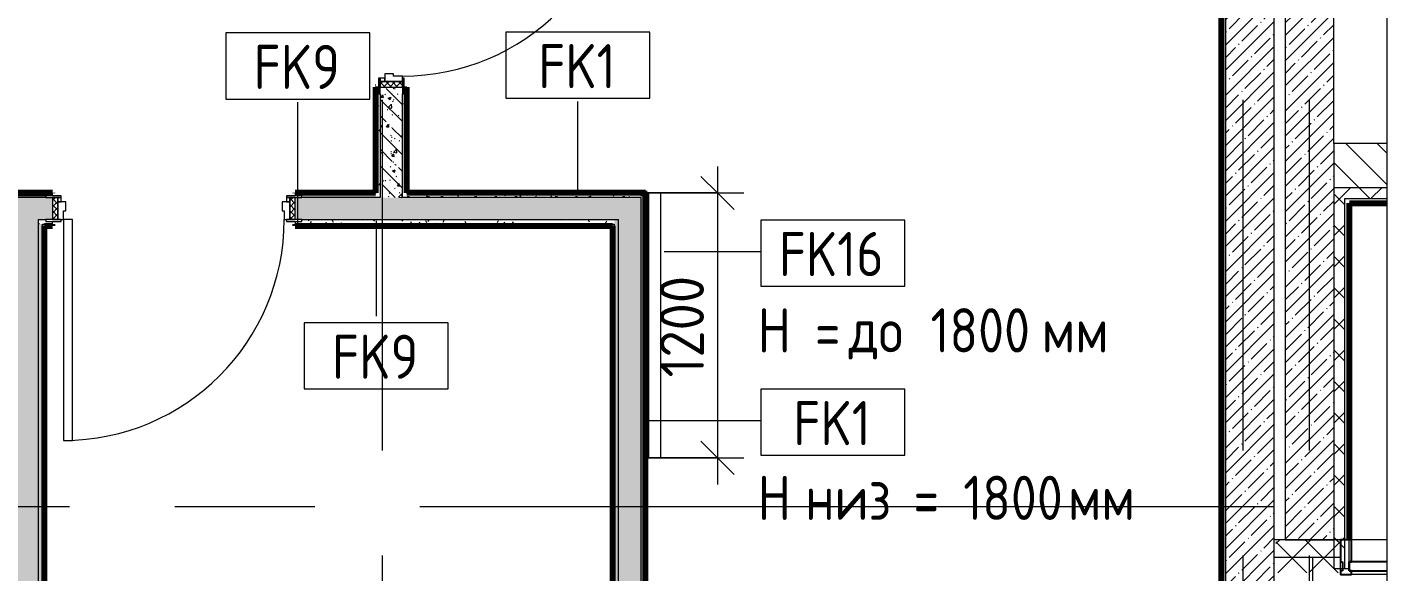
# Model space of a CAD drawing. Header units: millimetres. Extents: x 35144 to 233944, y -8553 to 29000.
# Drawn here: x 79050 to 85210, y 7505 to 9972 of the extents above; entities that cross this region are included whole.
import ezdxf

# ---------------------------------------------------------------- set-up
doc = ezdxf.new("R2010")
doc.units = ezdxf.units.MM
doc.linetypes.add('Осевая', pattern=[3175, 635, -476.25, 1587.5, -476.25])
for name, color, linetype, lineweight in [('A-ANNO-DIMS', 7, 'Continuous', 9), ('A-ANNO-DIMS-100', 7, 'Continuous', 9), ('A-DETL-2', 7, 'Continuous', 13), ('A-DETL-GENF', 7, 'Continuous', 9), ('A-DOOR', 7, 'Continuous', 9), ('A-DOOR-1', 7, 'Continuous', 13), ('A-DOOR-FRAM', 7, 'Continuous', 13), ('A-DOOR-FRAM-1', 7, 'Continuous', 9), ('A-GLAZ-CURT', 7, 'Continuous', 9), ('A-GLAZ-CURT-1', 7, 'Continuous', 25), ('A-GLAZ-CWMG', 7, 'Continuous', 9), ('A-GLAZ-CWMG-1', 7, 'Continuous', 25), ('A-WALL', 7, 'Continuous', 9), ('A-WALL-IDEN', 7, 'Continuous', 9), ('I-WALL', 7, 'Continuous', 9), ('Оси', 7, 'Continuous', 9), ('Оси-2', 7, 'Осевая', 9)]:
    doc.layers.add(name, color=color, linetype=linetype, lineweight=lineweight)
for name, color, linetype, lineweight, true_color in [('A-WALL-1', 7, 'Continuous', 9, 0xc0c0c0), ('A-WALL-3', 7, 'Continuous', 9, 0xff80c0), ('A-WALL-4', 7, 'Continuous', 9, 0x73b588), ('G-ANNO-TEXT-1', 7, 'Continuous', 9, 0x3c3c3c), ('I-WALL-1', 7, 'Continuous', 9, 0x73b588), ('I-WALL-17', 1, 'Continuous', 53, 0xff0000), ('I-WALL-3', 1, 'Continuous', 9, 0xff0000), ('I-WALL-6', 7, 'Continuous', 9, 0xc0c0c0), ('I-WALL-8', 7, 'Continuous', 80, 0xff80c0), ('I-WALL-9', 7, 'Continuous', 80, 0x73b588), ('S-WALL-ANLY', 7, 'Continuous', 13, 0x008040), ('S-WALL-ANLY-1', 7, 'Continuous', 5, 0x008040)]:
    doc.layers.add(name, color=color, linetype=linetype, lineweight=lineweight, true_color=true_color)
doc.styles.add('GOST Common', font='GOST_Common.ttf', dxfattribs={"width": 0.9, "height": 200})
doc.styles.add('ISOCPEUR_1', font='isocpeur.ttf', dxfattribs={"width": 0.9, "height": 200})
doc.dimstyles.new('ISO-2_0_0_9К_Средний_округл2', dxfattribs={"dimscale": 304.8, "dimtxt": 199.196235, "dimasz": 0.492126, "dimexe": 0.393701, "dimexo": 0, "dimgap": 0, "dimtad": 1, "dimdec": 0, "dimrnd": 10, "dimzin": 0, "dimdsep": 46, "dimtxsty": 'ISOCPEUR_1', "dimblk1": 'OBLIQUE', "dimblk2": 'OBLIQUE', "dimsah": 1, "dimcen": 0.09, "dimdle": 0.393701, "dimazin": 0, "dimtfac": 1, "dimtdec": 4, "dimtix": 1, "dimtmove": 0, "dimatfit": 3, "dimfxl": 1, "dimtvp": 1, "dimtolj": 1, "dimtzin": 0, "dimarcsym": 2})
pattern_1 = [(45, (0, 0), (-57.02463, 57.02463), []), (45, (57.025, 0), (-57.02463, 57.02463), [100.806, -20.161, 3.353, -16.808])]
pattern_2 = [(135, (0, 0), (-75.43415, -75.43415), [106.68, -17.78, 3.556, -17.78]), (135, (0, 75.39), (-75.43415, -75.43415), []), (50, (0, 0), (127.52922, -11.15758), [13.335, -146.685]), (355, (0, 0), (-24.66966, 133.74002), [10.668, -117.348]), (100.451, (10.63, -0.93), (102.85973, 122.58178), [11.333, -124.663]), (46.184, (0, 35.56), (189.75516, -29.43036), [20.002, -220.027]), (96.636, (15.81, 33.1), (166.1822, 173.1996), [17, -186.995]), (351.184, (0, 35.56), (166.18393, 173.19757), [16.002, -176.022]), (21, (17.78, 26.67), (106.13027, -71.58603), [13.335, -146.685]), (326, (17.78, 26.67), (43.26188, 128.93175), [10.668, -117.348]), (71.451, (26.62, 20.7), (149.39198, 57.34505), [11.333, -124.663]), (37.5, (0, 0), (2.162228, 59.188357), [3.353, -112.573, 3.353, -115.773, -117.793]), (37.5, (0, 0), (2.162228, 59.188357), [-235.052, 3.353, -114.44]), (7.5, (0, 0), (46.773857, 70.12615), [3.353, -64.567, 3.353, -109.906, -44.894]), (7.5, (0, 0), (46.773857, 70.12615), [-181.178, 3.353, -41.542]), (327.5, (-39.65, 0), (94.91367, -4.010093), [3.353, -41.097, 3.353, -135.331, -184.023]), (327.5, (-39.65, 0), (94.91367, -4.010093), [-183.134, 3.353, -180.67]), (317.5, (-57.43, 0), (103.69057, 17.79882), [3.353, -54.432, 3.353, -88.748, -130.683]), (317.5, (-57.43, 0), (103.69057, 17.79882), [-149.885, 3.353, -127.33])]
pattern_3 = [(135, (1751.41, 114.685), (-14.14214, -14.14214), []), (225, (1751.41, 114.685), (14.14214, -14.14214), [])]
pattern_4 = [(45, (-371.384, 114.685), (-14.1421, 14.1421), []), (135, (-371.384, 114.685), (-14.1421, -14.1421), [])]
pattern_5 = [(45, (0, 0), (-70.71068, 70.71068), []), (135, (0, 0), (-70.71068, -70.71068), [])]
pattern_6 = [(0, (0, 0), (121.92, 30.48), [10.058, -81.382, 10.058, -81.382, -487.68]), (0, (0, 0), (121.92, 30.48), [-182.88, 10.058, -172.822, 10.058, -81.382, -213.36]), (0, (0, 0), (121.92, 30.48), [-457.2, 10.058, -50.902, 10.058, -142.342]), (120, (45.72, 15.24), (-87.356454, 90.345817), [10.058, -81.382, 10.058, -81.382, -487.68]), (120, (45.72, 15.24), (-87.356454, 90.345817), [-182.88, 10.058, -172.822, 10.058, -81.382, -213.36]), (120, (45.72, 15.24), (-87.356454, 90.345817), [-457.2, 10.058, -50.902, 10.058, -142.342]), (240, (60.96, 76.2), (-34.563546, -120.825817), [10.058, -81.382, 10.058, -81.382, -487.68]), (240, (60.96, 76.2), (-34.563546, -120.825817), [-182.88, 10.058, -172.822, 10.058, -81.382, -213.36]), (240, (60.96, 76.2), (-34.563546, -120.825817), [-457.2, 10.058, -50.902, 10.058, -142.342])]

# ---------------------------------------------------------------- blocks, each defined once
blk = doc.blocks.new('110_Дверь_СКБ_1Ст_Внутренняя1 - Д-4 _л_ 1100x2100h_су мгн-33293497-План отделки стен 1 этажа в осях 17-23')
at = {"layer": 'A-DOOR'}
h = blk.add_hatch(dxfattribs=at)
h.set_pattern_fill('FP_26', color=256, style=0, pattern_type=2)
h.set_pattern_definition(pattern_3)
h.paths.add_polyline_path([(537.5, 50), (537.5, -50), (562.5, -50), (562.5, 50)])
at = {"layer": 'A-DOOR-FRAM-1'}
h = blk.add_hatch(dxfattribs=at)
h.set_pattern_fill('FP_27', color=256, style=0, pattern_type=2)
h.set_pattern_definition(pattern_4)
h.paths.add_polyline_path([(-512.5, 50), (-537.5, 50), (-537.5, -50), (-512.5, -50)])
at = {"layer": 'A-DOOR'}
blk.add_arc((512.5, 50), 1000, 90, 180, dxfattribs=at)
at = {"layer": 'A-DOOR-1'}
for p, q in [((512.5, 1050), (472.5, 1050)), ((472.5, 1050), (472.5, 50)), ((512.5, 50), (512.5, 1050)), ((472.5, 50), (512.5, 50))]:
    blk.add_line(p, q, dxfattribs=at)
at = {"layer": 'A-DOOR-FRAM'}
for p, q in [((-497.5, 58), (-567.5, 58)), ((-567.5, 58), (-567.5, 50)), ((-567.5, 50), (-497.5, 50)), ((-512.5, 50), (-537.5, 50)), ((-537.5, 50), (-537.5, -50)), ((-487.5, 50), (-512.5, 50)), ((-512.5, 50), (-512.5, -30)), ((-512.5, -50), (-512.5, 50)), ((-497.5, 50), (-512.5, 50)), ((-512.5, 50), (-512.5, 49)), ((-512.5, 49), (-497.5, 49)), ((-497.5, 50), (-497.5, 58)), ((-497.5, 49), (-497.5, 50)), ((-487.5, 10), (-487.5, 50)), ((-477.5, 10), (-487.5, 10)), ((-477.5, -30), (-477.5, 10)), ((512.5, 10), (502.5, 10)), ((502.5, 10), (502.5, -30)), ((512.5, 50), (512.5, 10)), ((537.5, 50), (512.5, 50)), ((592.5, 58), (522.5, 58)), ((522.5, 58), (522.5, 50)), ((537.5, 50), (522.5, 50)), ((522.5, 50), (522.5, 49)), ((522.5, 50), (592.5, 50)), ((522.5, 49), (537.5, 49)), ((537.5, -30), (537.5, 50)), ((562.5, 50), (537.5, 50)), ((537.5, 50), (537.5, -50)), ((537.5, 49), (537.5, 50)), ((562.5, -50), (562.5, 50)), ((592.5, 50), (592.5, 58)), ((-497.5, -50), (-567.5, -50)), ((-567.5, -50), (-567.5, -58)), ((-567.5, -58), (-497.5, -58)), ((-537.5, -50), (-512.5, -50)), ((-512.5, -30), (-477.5, -30)), ((-497.5, -30), (-512.5, -30)), ((-512.5, -30), (-512.5, -50)), ((-512.5, -50), (-497.5, -50)), ((-497.5, -50), (-497.5, -30)), ((-497.5, -58), (-497.5, -50)), ((502.5, -30), (537.5, -30)), ((537.5, -30), (522.5, -30)), ((522.5, -30), (522.5, -50)), ((522.5, -50), (537.5, -50)), ((592.5, -50), (522.5, -50)), ((522.5, -50), (522.5, -58)), ((522.5, -58), (592.5, -58)), ((537.5, -50), (537.5, -30)), ((537.5, -50), (562.5, -50)), ((592.5, -58), (592.5, -50))]:
    blk.add_line(p, q, dxfattribs=at)
blk = doc.blocks.new('Системная панель - Стекло - 40мм-24251897-План отделки стен 1 этажа в осях 17-23')
at = {"layer": 'A-GLAZ-CURT'}
h = blk.add_hatch(dxfattribs=at)
h.set_pattern_fill('FP_54', color=256, style=0, pattern_type=2)
h.set_pattern_definition([(45, (-85497.5, -7410), (-282.8427, 282.8427), [200, -600]), (45, (-85697.5, -7510), (-282.8427, 282.8427), [600, -200]), (45, (-85297.5, -7610), (-282.8427, 282.8427), [200, -600])])
h.paths.add_polyline_path([(-357.5, 0), (-187.5, 0), (-187.5, 40), (-357.5, 40)])
at = {"layer": 'A-GLAZ-CURT-1'}
for p, q in [((-187.5, 40), (-357.5, 40)), ((-357.5, 40), (-357.5, 0)), ((-357.5, 0), (-187.5, 0))]:
    blk.add_line(p, q, dxfattribs=at)
blk = doc.blocks.new('Прямоугольный импост - Импост структурный с накладкой - 160мм-24251894-План отделки стен 1 этажа в осях 17-23')
at = {"layer": 'A-GLAZ-CWMG'}
for p, q in [((85210, 7650), (85050, 7650)), ((85210, 7493), (85050, 7493))]:
    blk.add_line(p, q, dxfattribs=at)
blk = doc.blocks.new('Прямоугольный импост - Импост структурный с накладкой - 160мм-22875598-План отделки стен 1 этажа в осях 17-23')
at = {"layer": 'A-GLAZ-CWMG-1'}
for p, q in [((0, 17), (-50, 17)), ((-50, 17), (-50, 0)), ((-50, 0), (-40, 0)), ((-40, 0), (-40, -40)), ((-10, -40), (-10, 0)), ((-10, 0), (0, 0)), ((0, 0), (0, 17)), ((-40, -40), (-50, -40)), ((-50, -40), (-50, -140)), ((0, -40), (-10, -40)), ((0, -140), (0, -40)), ((-50, -140), (0, -140))]:
    blk.add_line(p, q, dxfattribs=at)
blk = doc.blocks.new('110_Дверь_СКБ_1Ст_Внутренняя1 - Д-4 _п_ 1100x2100h_су мгн 2-33304581-План отделки стен 1 этажа в осях 17-23')
at = {"layer": 'A-DOOR'}
h = blk.add_hatch(dxfattribs=at)
h.set_pattern_fill('FP_26', color=256, style=0, pattern_type=2)
h.set_pattern_definition(pattern_3)
h.paths.add_polyline_path([(537.5, 50), (537.5, -50), (562.5, -50), (562.5, 50)])
at = {"layer": 'A-DOOR-FRAM-1'}
h = blk.add_hatch(dxfattribs=at)
h.set_pattern_fill('FP_27', color=256, style=0, pattern_type=2)
h.set_pattern_definition(pattern_4)
h.paths.add_polyline_path([(-512.5, 50), (-537.5, 50), (-537.5, -50), (-512.5, -50)])
at = {"layer": 'A-DOOR'}
blk.add_arc((-487.5, 50), 1000, 360, 90, dxfattribs=at)
at = {"layer": 'A-DOOR-1'}
for p, q in [((-487.5, 1050), (-487.5, 50)), ((-447.5, 1050), (-487.5, 1050)), ((-447.5, 50), (-447.5, 1050)), ((-487.5, 50), (-447.5, 50))]:
    blk.add_line(p, q, dxfattribs=at)
at = {"layer": 'A-DOOR-FRAM'}
for p, q in [((-497.5, 58), (-567.5, 58)), ((-567.5, 58), (-567.5, 50)), ((-567.5, 50), (-497.5, 50)), ((-512.5, 50), (-537.5, 50)), ((-537.5, 50), (-537.5, -50)), ((-487.5, 50), (-512.5, 50)), ((-512.5, 50), (-512.5, -30)), ((-512.5, -50), (-512.5, 50)), ((-497.5, 50), (-512.5, 50)), ((-512.5, 50), (-512.5, 49)), ((-512.5, 49), (-497.5, 49)), ((-497.5, 50), (-497.5, 58)), ((-497.5, 49), (-497.5, 50)), ((-487.5, 10), (-487.5, 50)), ((-477.5, 10), (-487.5, 10)), ((-477.5, -30), (-477.5, 10)), ((512.5, 10), (502.5, 10)), ((502.5, 10), (502.5, -30)), ((512.5, 50), (512.5, 10)), ((537.5, 50), (512.5, 50)), ((592.5, 58), (522.5, 58)), ((522.5, 58), (522.5, 50)), ((537.5, 50), (522.5, 50)), ((522.5, 50), (522.5, 49)), ((522.5, 50), (592.5, 50)), ((522.5, 49), (537.5, 49)), ((537.5, -30), (537.5, 50)), ((562.5, 50), (537.5, 50)), ((537.5, 50), (537.5, -50)), ((537.5, 49), (537.5, 50)), ((562.5, -50), (562.5, 50)), ((592.5, 50), (592.5, 58)), ((-497.5, -50), (-567.5, -50)), ((-567.5, -50), (-567.5, -58)), ((-567.5, -58), (-497.5, -58)), ((-537.5, -50), (-512.5, -50)), ((-512.5, -30), (-477.5, -30)), ((-497.5, -30), (-512.5, -30)), ((-512.5, -30), (-512.5, -50)), ((-512.5, -50), (-497.5, -50)), ((-497.5, -50), (-497.5, -30)), ((-497.5, -58), (-497.5, -50)), ((502.5, -30), (537.5, -30)), ((537.5, -30), (522.5, -30)), ((522.5, -30), (522.5, -50)), ((522.5, -50), (537.5, -50)), ((592.5, -50), (522.5, -50)), ((522.5, -50), (522.5, -58)), ((522.5, -58), (592.5, -58)), ((537.5, -50), (537.5, -30)), ((537.5, -50), (562.5, -50)), ((592.5, -58), (592.5, -50))]:
    blk.add_line(p, q, dxfattribs=at)
blk = doc.blocks.new('DET_L_Линия разрыва - М100-32978526-План отделки стен 1 этажа в осях 17-23')
at = {"layer": 'A-DETL-GENF'}
blk.add_line((11739.9, 0), (0, 0), dxfattribs=at)
blk = doc.blocks.new('М_стена_0001 - Типоразмер_без рамки-25382661-План отделки стен 1 этажа в осях 17-23')
at = {"layer": 'A-WALL-IDEN'}
for p, q in [((3.258, 1.523), (-3.273, 1.523)), ((-3.273, 1.523), (-3.273, -1.477)), ((3.258, -1.477), (3.258, 1.523)), ((-3.273, -1.477), (3.258, -1.477))]:
    blk.add_line(p, q, dxfattribs=at)
blk = doc.blocks.new('DIMBLOCK38-План отделки стен 1 этажа в осях 17-23')
at = {"layer": 'A-ANNO-DIMS-100'}
for p, q in [((82177.8, 9341), (82177.8, 7901)), ((81859, 9221), (82297.8, 9221)), ((82177.8, 9221), (81859, 9221)), ((81859, 8021), (82297.8, 8021)), ((82177.8, 8021), (81859, 8021))]:
    blk.add_line(p, q, dxfattribs=at)
at = {"layer": 'A-ANNO-DIMS-100', "lineweight": 20}
for p, q in [((82177.8, 9221), (82102.8, 9296)), ((82177.8, 9221), (82252.8, 9146)), ((82177.8, 8021), (82102.8, 8096)), ((82177.8, 8021), (82252.8, 7946))]:
    blk.add_line(p, q, dxfattribs=at)
at = {"layer": 'A-ANNO-DIMS-100', "color": 0, "insert": (81916.5, 8385.4), "char_height": 200, "width": 565.411, "attachment_point": 1, "rotation": 90, "line_spacing_factor": 1.149209, "style": 'ISOCPEUR_1'}
blk.add_mtext('1200', dxfattribs=at)
blk = doc.blocks.new('_Oblique')
at = {"color": 0, "linetype": 'ByBlock', "lineweight": -2}
blk.add_line((-0.5, -0.5), (0.5, 0.5), dxfattribs=at)

msp = doc.modelspace()

# ---------------------------------------------------------------- hatches: boundary and pattern name
at = {"layer": 'A-WALL'}
h = msp.add_hatch(dxfattribs=at)
h.set_pattern_fill('FP_17', color=256, style=0, pattern_type=2)
h.set_pattern_definition(pattern_5)
h.paths.add_polyline_path([(84850, 7500), (85000, 7500), (85000, 7650), (84708, 7650), (84708, 7500), (84800, 7500)])
at = {"layer": 'I-WALL'}
h = msp.add_hatch(dxfattribs=at)
h.set_pattern_fill('FP_1', color=256, style=0, pattern_type=2)
h.set_pattern_definition(pattern_1)
h.paths.add_polyline_path([(84970, 7650), (84970, 11550), (84750, 11550), (84750, 7650)])
h = msp.add_hatch(dxfattribs=at)
h.set_pattern_fill('FP_80', color=256, style=0, pattern_type=2)
h.set_pattern_definition(pattern_6)
h.paths.add_polyline_path([(80650, 9200), (80650, 9670), (80642, 9670), (80642, 9700), (80630, 9700), (80630, 9200)])
h.paths.add_polyline_path([(80630, 10800), (80642, 10800), (80642, 10830), (80650, 10830), (80650, 10880), (80630, 10880), (80630, 10867)])
h = msp.add_hatch(dxfattribs=at)
h.set_pattern_fill('FP_20', color=256, style=0, pattern_type=2)
h.set_pattern_definition(pattern_2)
h.paths.add_polyline_path([(80650, 9200), (80750, 9200), (80750, 9700), (80650, 9700), (80650, 9280.1)])
h.paths.add_polyline_path([(80750, 10800), (80750, 10900), (80650, 10900), (80650, 10800)])
h = msp.add_hatch(dxfattribs=at)
h.set_pattern_fill('FP_80', color=256, style=0, pattern_type=2)
h.set_pattern_definition(pattern_6)
h.paths.add_polyline_path([(80770, 9200), (80770, 9700), (80758, 9700), (80758, 9670), (80750, 9670), (80750, 9200)])
h.paths.add_polyline_path([(80758, 10800), (80770, 10800), (80770, 10900), (80750, 10900), (80750, 10830), (80758, 10830)])
h = msp.add_hatch(dxfattribs=at)
h.set_pattern_fill('FP_80', color=256, style=0, pattern_type=2)
h.set_pattern_definition(pattern_6)
h.paths.add_polyline_path([(84480, 4050), (84480, 10880), (84460, 10879), (84460, 4050)])
h = msp.add_hatch(dxfattribs=at)
h.set_pattern_fill('FP_1', color=256, style=0, pattern_type=2)
h.set_pattern_definition(pattern_1)
h.paths.add_polyline_path([(84700, 4050), (84700, 10900), (84480, 10900), (84480, 4050)])
h = msp.add_hatch(dxfattribs=at)
h.set_pattern_fill('FP_21', color=256, style=0, pattern_type=2)
h.set_pattern_definition([(135, (0, 0), (-70.71068, -70.71068), [])])
h.paths.add_polyline_path([(84970, 9245), (85210, 9245), (85210, 9445), (84970, 9445), (84970, 9280.1)])
h = msp.add_hatch(dxfattribs=at)
h.set_pattern_fill('FP_17', color=256, style=0, pattern_type=2)
h.set_pattern_definition(pattern_5)
h.paths.add_polyline_path([(85020, 9195), (85210, 9195), (85210, 9245), (84970, 9245), (84970, 9195)])
h = msp.add_hatch(dxfattribs=at)
h.set_pattern_fill('FP_20', color=256, style=0, pattern_type=2)
h.set_pattern_definition(pattern_2)
h.paths.add_polyline_path([(81730, 9100), (81830, 9100), (81830, 9200), (80265, 9200), (80265, 9100), (80295, 9100)])
h.paths.add_polyline_path([(75950, 9100), (75980, 9100), (75980, 9200), (75700, 9200), (75700, 9100), (75720, 9100)])
h.paths.add_polyline_path([(76930, 9100), (77758, 9100), (77758, 9200), (76930, 9200)])
h.paths.add_polyline_path([(79165, 9100), (79165, 9200), (78858, 9200), (78858, 9100), (79135, 9100)])
h = msp.add_hatch(dxfattribs=at)
h.set_pattern_fill('FP_80', color=256, style=0, pattern_type=2)
h.set_pattern_definition(pattern_6)
h.paths.add_polyline_path([(77728, 9200), (77728, 9208), (77758, 9208), (77758, 9220), (76930, 9220), (76930, 9208), (76960, 9208), (76960, 9200), (77610.7, 9200)])
h.paths.add_polyline_path([(80630, 9200), (80630, 9220), (80265, 9220), (80265, 9208), (80295, 9208), (80295, 9200)])
h.paths.add_polyline_path([(79135, 9200), (79135, 9208), (79165, 9208), (79165, 9220), (78858, 9220), (78858, 9208), (78888, 9208), (78888, 9200)])
h.paths.add_polyline_path([(75950, 9200), (75950, 9208), (75980, 9208), (75980, 9220), (75710, 9220), (75710, 9200)])
h = msp.add_hatch(dxfattribs=at)
h.set_pattern_fill('FP_80', color=256, style=0, pattern_type=2)
h.set_pattern_definition(pattern_6)
h.paths.add_polyline_path([(80770, 9200), (81830, 9200), (81830, 9220), (80770, 9220)])
h = msp.add_hatch(dxfattribs=at)
h.set_pattern_fill('FP_80', color=256, style=0, pattern_type=2)
h.set_pattern_definition(pattern_6)
h.paths.add_polyline_path([(81850, 3790), (81850, 9220), (81830, 9220), (81830, 3790)])
h = msp.add_hatch(dxfattribs=at)
h.set_pattern_fill('FP_17', color=256, style=0, pattern_type=2)
h.set_pattern_definition(pattern_5)
h.paths.add_polyline_path([(85020, 7520), (85020, 9195), (84970, 9195), (84970, 7520)])
h = msp.add_hatch(dxfattribs=at)
h.set_pattern_fill('FP_20', color=256, style=0, pattern_type=2)
h.set_pattern_definition(pattern_2)
h.paths.add_polyline_path([(79100.5, 3750), (79100.5, 9100), (79000.5, 9100), (79000.5, 3750)])
h = msp.add_hatch(dxfattribs=at)
h.set_pattern_fill('FP_80', color=256, style=0, pattern_type=2)
h.set_pattern_definition(pattern_6)
h.paths.add_polyline_path([(79165, 9080), (79165, 9092), (79135, 9092), (79135, 9100), (79100.5, 9100), (79100.5, 9080), (79135, 9080)])
h.paths.add_polyline_path([(81710, 9080), (81710, 9100), (80295, 9099.6), (80295, 9092), (80265, 9092), (80265, 9080), (81689.1, 9080)])
h = msp.add_hatch(dxfattribs=at)
h.set_pattern_fill('FP_80', color=256, style=0, pattern_type=2)
h.set_pattern_definition(pattern_6)
h.paths.add_polyline_path([(79100.5, 3790), (79120.5, 3790), (79120.5, 9080), (79100.5, 9080), (79100.5, 4759.1)])
h = msp.add_hatch(dxfattribs=at)
h.set_pattern_fill('FP_80', color=256, style=0, pattern_type=2)
h.set_pattern_definition(pattern_6)
h.paths.add_polyline_path([(81710, 4155.5), (81730, 4155.5), (81730, 9100), (81710, 9100), (81710, 4193.9)])
h = msp.add_hatch(dxfattribs=at)
h.set_pattern_fill('FP_20', color=256, style=0, pattern_type=2)
h.set_pattern_definition(pattern_2)
h.paths.add_polyline_path([(81830, 3750), (81830, 9100), (81730, 9100), (81730, 3750)])
at = {"layer": 'I-WALL-1'}
h = msp.add_hatch(color=256, dxfattribs=at)
h.paths.add_polyline_path([(81702, 9072), (81710, 9072), (81710, 9080), (80265, 9080), (80265, 9072), (81689.1, 9072)])
h.paths.add_polyline_path([(79120.5, 9072), (79165, 9072), (79165, 9080), (79120.5, 9080)])
for points in [[(79128.5, 3790), (79128.5, 9072), (79120.5, 9072), (79120.5, 3790)], [(81702, 4150), (81710, 4150), (81710, 9072), (81702, 9072), (81702, 4158)]]:
    msp.add_hatch(color=256, dxfattribs=at).paths.add_polyline_path(points)
at = {"layer": 'I-WALL-3'}
msp.add_hatch(color=256, dxfattribs=at).paths.add_polyline_path([(81859, 8021), (81859, 9221), (81851, 9221), (81851, 8021)])

# ---------------------------------------------------------------- linework, layer by layer
at = {"layer": 'A-DETL-2'}
msp.add_line((81919, 9221), (81919, 8021), dxfattribs=at)
at = {"layer": 'A-WALL'}
for p, q in [((80770, 9220), (80770, 9700)), ((84970, 9445), (84970, 9245)), ((80630, 9220), (80265, 9220)), ((80630, 9221), (80630, 9220)), ((80771, 9220), (80770, 9220)), ((85020, 9195), (85210, 9195)), ((85020, 7520), (85020, 9195)), ((85040, 9175), (85210, 9175)), ((85040, 9174), (85040, 9175)), ((79120.5, 9080), (79165, 9080)), ((79120.5, 9072), (79120.5, 9080)), ((80265, 9080), (81710, 9080)), ((81710, 9080), (81710, 9072))]:
    msp.add_line(p, q, dxfattribs=at)
at = {"layer": 'A-WALL-1'}
for p, q in [((85000, 7650), (84700, 7650)), ((85000, 7492), (85000, 7650))]:
    msp.add_line(p, q, dxfattribs=at)
at = {"layer": 'A-WALL-3'}
for p, q in [((84460, 4070), (84460, 10879)), ((80630, 9221), (80630, 9700)), ((80771, 9220), (81830, 9220)), ((81850, 9220), (81850, 3791)), ((85040, 9174), (85040, 7650))]:
    msp.add_line(p, q, dxfattribs=at)
at = {"layer": 'A-WALL-4'}
for p, q in [((79120.5, 9072), (79120.5, 3790)), ((81710, 4155.5), (81710, 9072))]:
    msp.add_line(p, q, dxfattribs=at)
at = {"layer": 'A-WALL-IDEN'}
for p, q in [((80276.5, 9076), (80276.5, 9632.2)), ((81545, 9220.5), (81545, 9635.7)), ((80631.6, 9095), (80631.6, 8663.4)), ((81936.9, 8956.4), (82373.6, 8956.4)), ((81865.7, 8190.7), (82374.1, 8190.7))]:
    msp.add_line(p, q, dxfattribs=at)
at = {"layer": 'I-WALL-17'}
for p, q in [((81859, 9221), (81851, 9221)), ((81859, 9221), (81859, 8021)), ((81859, 8021), (81851, 8021))]:
    msp.add_line(p, q, dxfattribs=at)
at = {"layer": 'I-WALL-6'}
for p, q in [((84750, 11550), (84750, 7650)), ((84480, 4050), (84480, 10900)), ((84700, 4050), (84700, 10900)), ((84970, 9445), (84970, 10400)), ((80642, 9700), (80630, 9700)), ((80770, 9700), (80758, 9700)), ((80650, 9670), (80650, 9200)), ((80750, 9200), (80750, 9670)), ((85210, 9445), (84970, 9445)), ((84970, 9245), (85210, 9245)), ((84970, 9245), (84970, 7520)), ((79135, 9200), (78888, 9200)), ((79165, 9208), (79165, 9220)), ((80265, 9220), (80265, 9208)), ((80650, 9200), (80295, 9200)), ((81830, 9200), (80750, 9200)), ((81830, 9200), (81830, 3750)), ((79100.5, 9100), (79135, 9100)), ((79100.5, 9100), (79100.5, 3750)), ((79165, 9080), (79165, 9092)), ((80265, 9092), (80265, 9080)), ((80295, 9100), (81730, 9100)), ((81730, 3750), (81730, 9100)), ((84750, 7650), (84970, 7650)), ((85040, 7520), (85040, 7650)), ((84970, 7520), (85040, 7520))]:
    msp.add_line(p, q, dxfattribs=at)
at = {"layer": 'I-WALL-8'}
for p, q in [((84459, 10879), (84459, 4071)), ((80630, 9700), (80629, 9700)), ((80629, 9700), (80629, 9221)), ((80771, 9700), (80770, 9700)), ((80771, 9221), (80771, 9700)), ((79165, 9221), (78858, 9221)), ((78858, 9220), (79165, 9220)), ((79165, 9220), (79165, 9221)), ((80629, 9221), (80265, 9221)), ((80265, 9221), (80265, 9220)), ((81851, 9221), (80771, 9221)), ((81830, 9220), (81850, 9220)), ((81851, 3791), (81851, 9221)), ((85041, 9174), (85210, 9174)), ((85041, 7650), (85041, 9174)), ((85040, 7650), (85041, 7650))]:
    msp.add_line(p, q, dxfattribs=at)
at = {"layer": 'I-WALL-9'}
for p, q in [((79128.5, 9072), (79165, 9072)), ((79128.5, 3798), (79128.5, 9072)), ((79165, 9072), (79165, 9080)), ((80265, 9080), (80265, 9072)), ((80265, 9072), (81702, 9072)), ((81702, 9072), (81702, 4158))]:
    msp.add_line(p, q, dxfattribs=at)
at = {"layer": 'S-WALL-ANLY'}
msp.add_line((84700, 7571), (84708, 7571), dxfattribs=at)
at = {"layer": 'S-WALL-ANLY-1'}
for p, q in [((84700, 7571), (85000, 7571)), ((84875, 3425), (84875, 7571))]:
    msp.add_line(p, q, dxfattribs=at)
at = {"layer": 'Оси'}
msp.add_line((82200, 7800), (84700, 7800), dxfattribs=at)
at = {"layer": 'Оси-2'}
for p, q in [((80660, 593.7), (80660, 24890.1)), ((84560, 593.7), (84560, 19415.1)), ((84860, 593.7), (84860, 19415.1)), ((38443.7, 7800), (82200, 7800))]:
    msp.add_line(p, q, dxfattribs=at)

# ---------------------------------------------------------------- block references
at = {"layer": 'A-DETL-GENF', "rotation": 90.00000000000031}
msp.add_blockref('DET_L_Линия разрыва - М100-32978526-План отделки стен 1 этажа в осях 17-23', (85210, 3301.1), dxfattribs=at)
at = {"layer": 'A-DOOR'}
for name, p, rotation in [('110_Дверь_СКБ_1Ст_Внутренняя1 - Д-4 _п_ 1100x2100h_су мгн 2-33304581-План отделки стен 1 этажа в осях 17-23', (80700, 10262.5), 269.9999999999998), ('110_Дверь_СКБ_1Ст_Внутренняя1 - Д-4 _л_ 1100x2100h_су мгн-33293497-План отделки стен 1 этажа в осях 17-23', (79727.5, 9150), 180)]:
    msp.add_blockref(name, p, dxfattribs=dict(at, rotation=rotation))
at = {"layer": 'A-GLAZ-CURT'}
msp.add_blockref('Системная панель - Стекло - 40мм-24251897-План отделки стен 1 этажа в осях 17-23', (85397.5, 7510), dxfattribs=at)
at = {"layer": 'A-GLAZ-CWMG', "rotation": 180}
msp.add_blockref('Прямоугольный импост - Импост структурный с накладкой - 160мм-22875598-План отделки стен 1 этажа в осях 17-23', (85000, 7510), dxfattribs=at)
at = {"layer": 'A-GLAZ-CWMG'}
msp.add_blockref('Прямоугольный импост - Импост структурный с накладкой - 160мм-24251894-План отделки стен 1 этажа в осях 17-23', (0, 0), dxfattribs=at)
at = {"layer": 'A-WALL-IDEN', "xscale": 99.99999999999993, "yscale": 99.99999999999993, "zscale": 99.99999999999993}
for p in [(80277.3, 9793.7), (81545.7, 9797.2), (82700.9, 8946), (80632.4, 8481), (82701.4, 8180.2)]:
    msp.add_blockref('М_стена_0001 - Типоразмер_без рамки-25382661-План отделки стен 1 этажа в осях 17-23', p, dxfattribs=at)

# ---------------------------------------------------------------- texts
at = {"layer": 'A-WALL-IDEN', "char_height": 200, "attachment_point": 1, "style": 'GOST Common'}
for s, insert, width in [('FK9', (80076.4, 9891.7), 497.848), ('FK1', (81365.5, 9895.2), 447.342), ('FK16', (82455.4, 9044), 606.076), ('FK9', (80431.4, 8579), 497.848), ('FK1', (82521.2, 8278.3), 447.342)]:
    msp.add_mtext(s, dxfattribs=dict(at, insert=insert, width=width))
at = {"layer": 'G-ANNO-TEXT-1', "char_height": 200, "attachment_point": 1, "style": 'GOST Common'}
for s, insert, width in [('H = ', (82360.8, 8698.6), 497.848), (' 1800 ', (83033.5, 8698.6), 743.164), ('до', (82771.6, 8698.6), 317.468), ('мм', (83646.7, 8698.6), 360.759), ('H ', (82360.8, 7940), 259.747), ('низ', (82575.1, 7940), 461.772), (' = 1800 ', (82956.1, 7940), 981.265), ('\\fGOST Common|b0|i0|c204|p34|;\\W.9; ', (84063.4, 7940), 79.367), ('мм', (83765.8, 7940), 360.759)]:
    msp.add_mtext(s, dxfattribs=dict(at, insert=insert, width=width))

# ---------------------------------------------------------------- dimensions: what is measured, and where the dimension line sits
at = {"layer": 'A-ANNO-DIMS'}
dim = msp.add_linear_dim(base=(82177.8, 8021), p1=(81859, 9221), p2=(81859, 8021), angle=90, dimstyle='ISO-2_0_0_9К_Средний_округл2', override={"dimpost": '<>', "dimfxl": 1200}, dxfattribs=at)
dim.commit()
dim.dimension.update_dxf_attribs({"geometry": 'DIMBLOCK38-План отделки стен 1 этажа в осях 17-23', "text_midpoint": (82077.8, 8621)})

doc.saveas('drawing.dxf')
